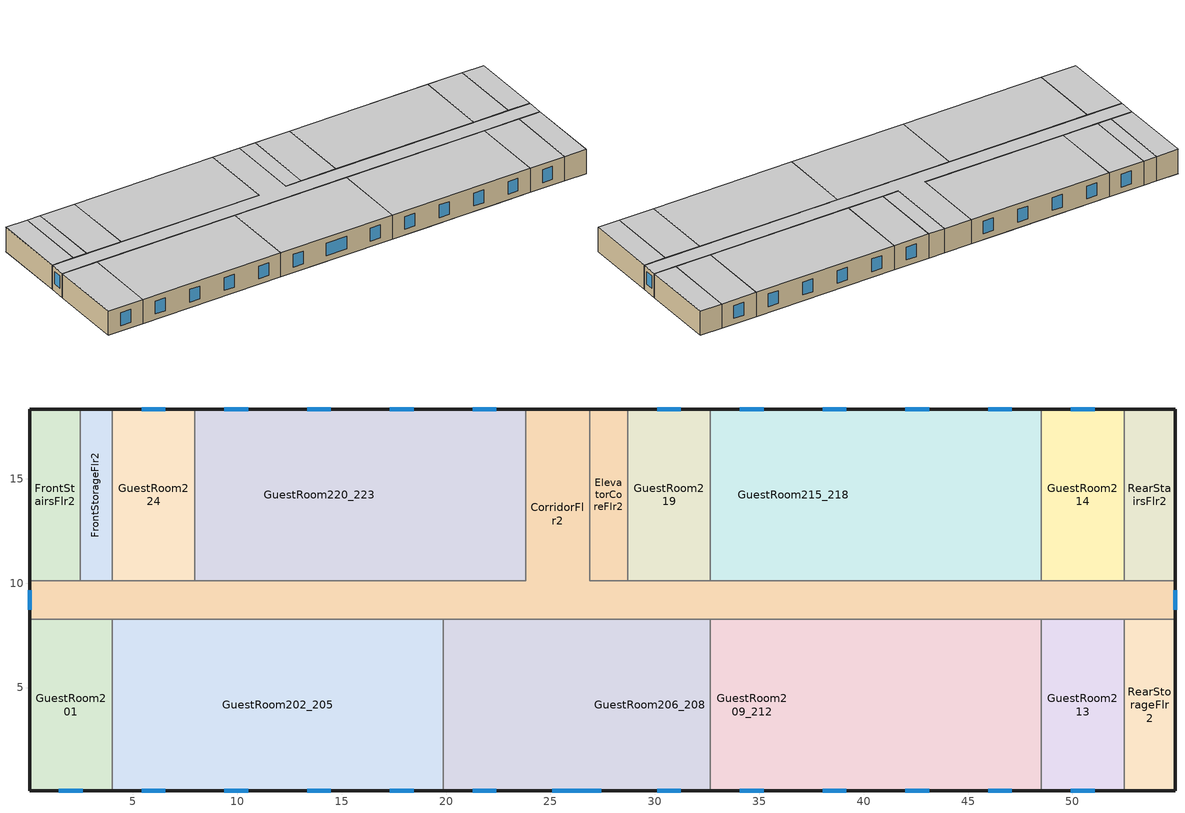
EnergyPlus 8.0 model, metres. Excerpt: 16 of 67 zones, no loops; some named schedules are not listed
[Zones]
RearStairsFlr2
 floor to RearStairsFlr1 (int_slab_floor): 54.91,10.11 52.47,10.11 52.47,18.34 54.91,18.34 z3.35
 wall outside (res_ext_wall): 54.91,10.11 54.91,18.34 52.47,18.34 z3.35:6.1
 wall to GuestRoom214 (int_wall): 52.47,18.34 52.47,10.11 z3.35:6.1
 wall to CorridorFlr2 (int_wall): 52.47,10.11 54.91,10.11 z3.35:6.1
 ceiling to RearStairsFlr3 (int_slab_ceiling): 52.47,10.11 54.91,10.11 54.91,18.34 52.47,18.34 z6.1
CorridorFlr2
 floor to CorridorFlr1 (int_slab_floor): 54.91,8.28 0.05,8.28 0.05,10.11 23.82,10.11 23.82,18.34 26.87,18.34 26.87,10.11 54.91,10.11 z3.35
 wall outside (res_ext_wall): 54.91,8.28 54.91,10.11 / 26.87,18.34 23.82,18.34 / 0.05,10.11 0.05,8.28 z3.35:6.1
 wall to GuestRoom214 (int_wall): 52.47,10.11 48.51,10.11 z3.35:6.1
 wall to GuestRoom215_218 (int_wall): 48.51,10.11 32.66,10.11 z3.35:6.1
 wall to GuestRoom219 (int_wall): 32.66,10.11 28.7,10.11 z3.35:6.1
 wall to ElevatorCoreFlr2 (int_wall): 28.7,10.11 26.87,10.11 26.87,18.34 z3.35:6.1
 wall to GuestRoom220_223 (int_wall): 23.82,18.34 23.82,10.11 7.97,10.11 z3.35:6.1
 wall to GuestRoom224 (int_wall): 7.97,10.11 4.01,10.11 z3.35:6.1
 wall to FrontStorageFlr2 (int_wall): 4.01,10.11 2.49,10.11 z3.35:6.1
 wall to FrontStairsFlr2 (int_wall): 2.49,10.11 0.05,10.11 z3.35:6.1
 wall to GuestRoom201 (int_wall): 0.05,8.28 4.01,8.28 z3.35:6.1
 wall to GuestRoom202_205 (int_wall): 4.01,8.28 19.86,8.28 z3.35:6.1
 wall to GuestRoom206_208 (int_wall): 19.86,8.28 32.66,8.28 z3.35:6.1
 wall to GuestRoom209_212 (int_wall): 32.66,8.28 48.51,8.28 z3.35:6.1
 wall to GuestRoom213 (int_wall): 48.51,8.28 52.47,8.28 z3.35:6.1
 wall to RearStorageFlr2 (int_wall): 52.47,8.28 54.91,8.28 z3.35:6.1
 window (Window_U_0.47_SHGC_0.40): 54.91,8.73 54.91,9.66 / 0.05,9.66 0.05,8.73 z4.19:5.61
 ceiling to CorridorFlr3 (int_slab_ceiling): 0.05,8.28 54.91,8.28 54.91,10.11 26.87,10.11 26.87,18.34 23.82,18.34 23.82,10.11 0.05,10.11 z6.1
GuestRoom206_208
 floor to CorridorFlr1 (int_slab_floor): 26.87,0.05 23.82,0.05 23.82,8.28 26.87,8.28 z3.35
 floor to RestroomFlr1 (int_slab_floor): 23.82,0.05 19.86,0.05 19.86,8.28 23.82,8.28 z3.35
 floor to MeetingRoomFlr1 (int_slab_floor): 32.66,0.05 26.87,0.05 26.87,8.28 32.66,8.28 z3.35
 wall outside (res_ext_wall): 19.86,0.05 32.66,0.05 z3.35:6.1
 wall to GuestRoom202_205 (int_wall): 19.86,8.28 19.86,0.05 z3.35:6.1
 wall to GuestRoom209_212 (int_wall): 32.66,0.05 32.66,8.28 z3.35:6.1
 window (Window_U_0.47_SHGC_0.40): 21.27,0.05 22.41,0.05 / 25.08,0.05 27.44,0.05 / 30.11,0.05 31.25,0.05 z4:5.45
 ceiling to GuestRoom306_308 (int_slab_ceiling): 19.86,0.05 32.66,0.05 32.66,8.28 19.86,8.28 z6.1
RearStorageFlr2
 floor to RearStorageFlr1 (int_slab_floor): 54.91,0.05 52.47,0.05 52.47,8.28 54.91,8.28 z3.35
 wall outside (res_ext_wall): 52.47,0.05 54.91,0.05 54.91,8.28 z3.35:6.1
 wall to GuestRoom213 (int_wall): 52.47,8.28 52.47,0.05 z3.35:6.1
 ceiling to RearStorageFlr3 (int_slab_ceiling): 52.47,0.05 54.91,0.05 54.91,8.28 52.47,8.28 z6.1
GuestRoom201
 floor to FrontLoungeFlr1 (int_slab_floor): 4.01,0.05 0.05,0.05 0.05,8.28 4.01,8.28 z3.35
 wall outside (res_ext_wall): 0.05,8.28 0.05,0.05 4.01,0.05 z3.35:6.1
 wall to GuestRoom202_205 (int_wall): 4.01,0.05 4.01,8.28 z3.35:6.1
 window (Window_U_0.47_SHGC_0.40): 1.46,0.05 2.6,0.05 z4:5.45
 ceiling to GuestRoom301 (int_slab_ceiling): 0.05,0.05 4.01,0.05 4.01,8.28 0.05,8.28 z6.1
GuestRoom202_205
 floor to FrontLoungeFlr1 (int_slab_floor): 19.86,0.05 4.01,0.05 4.01,8.28 19.86,8.28 z3.35
 wall outside (res_ext_wall): 4.01,0.05 19.86,0.05 z3.35:6.1
 window (Window_U_0.47_SHGC_0.40): 5.42,0.05 6.56,0.05 / 9.39,0.05 10.52,0.05 / 13.35,0.05 14.49,0.05 / 17.31,0.05 18.45,0.05 z4:5.45
 ceiling to GuestRoom302_305 (int_slab_ceiling): 4.01,0.05 19.86,0.05 19.86,8.28 4.01,8.28 z6.1
GuestRoom209_212
 floor to MeetingRoomFlr1 (int_slab_floor): 36.62,0.05 32.66,0.05 32.66,8.28 36.62,8.28 z3.35
 floor to MechanicalRoomFlr1 (int_slab_floor): 40.59,0.05 36.62,0.05 36.62,8.28 40.59,8.28 z3.35
 floor to GuestRoom101 (int_slab_floor): 44.55,0.05 40.59,0.05 40.59,8.28 44.55,8.28 z3.35
 floor to GuestRoom102 (int_slab_floor): 48.51,0.05 44.55,0.05 44.55,8.28 48.51,8.28 z3.35
 wall outside (res_ext_wall): 32.66,0.05 48.51,0.05 z3.35:6.1
 wall to GuestRoom213 (int_wall): 48.51,0.05 48.51,8.28 z3.35:6.1
 window (Window_U_0.47_SHGC_0.40): 34.07,0.05 35.21,0.05 / 38.04,0.05 39.18,0.05 / 42,0.05 43.14,0.05 / 45.96,0.05 47.1,0.05 z4:5.45
 ceiling to GuestRoom309_312 (int_slab_ceiling): 32.66,0.05 48.51,0.05 48.51,8.28 32.66,8.28 z6.1
GuestRoom213
 floor to GuestRoom103 (int_slab_floor): 52.47,0.05 48.51,0.05 48.51,8.28 52.47,8.28 z3.35
 wall outside (res_ext_wall): 48.51,0.05 52.47,0.05 z3.35:6.1
 window (Window_U_0.47_SHGC_0.40): 49.92,0.05 51.06,0.05 z4:5.45
 ceiling to GuestRoom313 (int_slab_ceiling): 48.51,0.05 52.47,0.05 52.47,8.28 48.51,8.28 z6.1
GuestRoom214
 floor to GuestRoom104 (int_slab_floor): 52.47,10.11 48.51,10.11 48.51,18.34 52.47,18.34 z3.35
 wall outside (res_ext_wall): 52.47,18.34 48.51,18.34 z3.35:6.1
 wall to GuestRoom215_218 (int_wall): 48.51,18.34 48.51,10.11 z3.35:6.1
 window (Window_U_0.47_SHGC_0.40): 51.06,18.34 49.92,18.34 z4:5.45
 ceiling to GuestRoom314 (int_slab_ceiling): 48.51,10.11 52.47,10.11 52.47,18.34 48.51,18.34 z6.1
GuestRoom215_218
 floor to GuestRoom105 (int_slab_floor): 48.51,10.11 44.55,10.11 44.55,18.34 48.51,18.34 z3.35
 floor to EmployeeLoungeFlr1 (int_slab_floor): 44.55,10.11 40.59,10.11 40.59,18.34 44.55,18.34 z3.35
 floor to LaundryRoomFlr1 (int_slab_floor): 40.59,10.11 32.66,10.11 32.66,18.34 40.59,18.34 z3.35
 wall outside (res_ext_wall): 48.51,18.34 32.66,18.34 z3.35:6.1
 wall to GuestRoom219 (int_wall): 32.66,18.34 32.66,10.11 z3.35:6.1
 window (Window_U_0.47_SHGC_0.40): 47.1,18.34 45.96,18.34 / 43.14,18.34 42,18.34 / 39.18,18.34 38.04,18.34 / 35.21,18.34 34.07,18.34 z4:5.45
 ceiling to GuestRoom315_318 (int_slab_ceiling): 32.66,10.11 48.51,10.11 48.51,18.34 32.66,18.34 z6.1
GuestRoom219
 floor to LaundryRoomFlr1 (int_slab_floor): 32.66,10.11 28.7,10.11 28.7,18.34 32.66,18.34 z3.35
 wall outside (res_ext_wall): 32.66,18.34 28.7,18.34 z3.35:6.1
 wall to ElevatorCoreFlr2 (int_wall): 28.7,18.34 28.7,10.11 z3.35:6.1
 window (Window_U_0.47_SHGC_0.40): 31.25,18.34 30.11,18.34 z4:5.45
 ceiling to GuestRoom319 (int_slab_ceiling): 28.7,10.11 32.66,10.11 32.66,18.34 28.7,18.34 z6.1
ElevatorCoreFlr2
 floor to ElevatorCoreFlr1 (int_slab_floor): 28.7,10.11 26.87,10.11 26.87,18.34 28.7,18.34 z3.35
 wall outside (res_ext_wall): 28.7,18.34 26.87,18.34 z3.35:6.1
 ceiling to ElevatorCoreFlr3 (int_slab_ceiling): 26.87,10.11 28.7,10.11 28.7,18.34 26.87,18.34 z6.1
GuestRoom220_223
 floor to ExerciseCenterFlr1 (int_slab_floor): 23.82,10.11 19.86,10.11 19.86,18.34 23.82,18.34 z3.35
 floor to FrontOfficeFlr1 (int_slab_floor): 19.86,10.11 7.97,10.11 7.97,18.34 19.86,18.34 z3.35
 wall outside (res_ext_wall): 23.82,18.34 7.97,18.34 z3.35:6.1
 wall to GuestRoom224 (int_wall): 7.97,18.34 7.97,10.11 z3.35:6.1
 window (Window_U_0.47_SHGC_0.40): 22.41,18.34 21.27,18.34 / 18.45,18.34 17.31,18.34 / 14.49,18.34 13.35,18.34 / 10.52,18.34 9.39,18.34 z4:5.45
 ceiling to GuestRoom320_323 (int_slab_ceiling): 7.97,10.11 23.82,10.11 23.82,18.34 7.97,18.34 z6.1
GuestRoom224
 floor to FrontOfficeFlr1 (int_slab_floor): 7.97,10.11 4.01,10.11 4.01,18.34 7.97,18.34 z3.35
 wall outside (res_ext_wall): 7.97,18.34 4.01,18.34 z3.35:6.1
 wall to FrontStorageFlr2 (int_wall): 4.01,18.34 4.01,10.11 z3.35:6.1
 window (Window_U_0.47_SHGC_0.40): 6.56,18.34 5.42,18.34 z4:5.45
 ceiling to GuestRoom324 (int_slab_ceiling): 4.01,10.11 7.97,10.11 7.97,18.34 4.01,18.34 z6.1
FrontStairsFlr2
 floor to FrontStairsFlr1 (int_slab_floor): 2.49,10.11 0.05,10.11 0.05,18.34 2.49,18.34 z3.35
 wall outside (res_ext_wall): 2.49,18.34 0.05,18.34 0.05,10.11 z3.35:6.1
 wall to FrontStorageFlr2 (int_wall): 2.49,10.11 2.49,18.34 z3.35:6.1
 ceiling to FrontStairsFlr3 (int_slab_ceiling): 0.05,10.11 2.49,10.11 2.49,18.34 0.05,18.34 z6.1
FrontStorageFlr2
 floor to FrontStorageFlr1 (int_slab_floor): 4.01,10.11 2.49,10.11 2.49,18.34 4.01,18.34 z3.35
 wall outside (res_ext_wall): 4.01,18.34 2.49,18.34 z3.35:6.1
 ceiling to FrontStorageFlr3 (int_slab_ceiling): 2.49,10.11 4.01,10.11 4.01,18.34 2.49,18.34 z6.1
[Building]
Small Hotel: North Axis {deg}=180; Terrain=Suburbs; Loads Convergence Tolerance Value=0.04; Temperature Convergence Tolerance Value {deltaC}=0.4; Solar Distribution=FullExterior; Maximum Number of Warmup Days=25; Minimum Number of Warmup Days=6
[Site:Location]
Site:Location=Burlington International Ap_VT_USA Design_Conditions; Latitude {N+ S-}=44.47; Longitude {W- E+}=-73.15; Time Zone Relative to GMT {GMT+/-}=-5; Elevation {m}=101
[SizingPeriod:DesignDay] Day of Month=21; Dry-Bulb Temperature Range Modifier Type=DefaultMultipliers; Humidity Condition Type=Wetbulb; Barometric Pressure {Pa}=100118; Rain {Yes/No}=No; Snow on ground {Yes/No}=No; Daylight Savings Time Indicator=No
Name | Month | Day Type | Maximum Dry-Bulb Temperature {C} | Daily Dry-Bulb Temperature Range {C} | Wetbulb at Maximum Dry-Bulb {C} | Wind Speed {m/s} design conditions vs. traditional 6.71 m/s (15 mph) | Wind Direction {Degrees; N=0, S=180} | Solar Model Indicator | Clearness {0.0 to 1.1} | Wind Speed {m/s} design conditions vs. traditional 3.35 m/s (7mph) | ASHRAE Clear Sky Optical Depth for Beam Irradiance (taub) | ASHRAE Clear Sky Optical Depth for Diffuse Irradiance (taud)
Burlington International Ap Ann Htg 99.6% Condns DB | 1 | WinterDesignDay | -22.4 | 0 | -22.4 | 3 | 60 | ASHRAEClearSky | 0
Burlington International Ap Ann Clg .4% Condns DB=>MWB | 7 | SummerDesignDay | 31.3 | 10.7 | 21.7 |  | 170 | ASHRAETau |  | 4.5 | 0.459 | 2.002
[Site:GroundTemperature:BuildingSurface]
20.17, 20.09, 20.09, 20.2, 20.37, 20.49, 20.61, 20.67, 20.65, 20.59, 20.47, 20.31
[Site:WaterMainsTemperature]
Calculation Method=Correlation; Annual Average Outdoor Air Temperature {C}=7.21; Maximum Difference In Monthly Average Outdoor Air Temperatures {deltaC}=28.77
[Material]
Name | Roughness | Thickness {m} | Conductivity {W/m-K} | Density {kg/m3} | Specific Heat {J/kg-K} | Thermal Absorptance | Solar Absorptance | Visible Absorptance | Absorptance:Thermal | Absorptance:Solar | Absorptance:Visible
F07 25mm stucco | Smooth | 0.0254 | 0.72 | 1856 | 840 | 0.9 | 0.7 | 0.7
G01 13mm gypsum board | Smooth | 0.0127 | 0.16 | 800 | 1090 |  |  |  | 0.9 | 0.7 | 0.5
G01 16mm gypsum board | MediumSmooth | 0.0159 | 0.16 | 800 | 1090
100mm Normalweight concrete floor | MediumRough | 0.1016 | 2.31 | 2322 | 832
[Material:NoMass]
CP02 CARPET PAD: VeryRough, 0.21648, 0.9, 0.7, 0.8
Res_Exterior_Wall_Insulation: MediumSmooth, 3.21036, 0.9, 0.7, 0.7
[Construction]
int_wall: G01 13mm gypsum board, G01 13mm gypsum board
int_slab_floor: 100mm Normalweight concrete floor, CP02 CARPET PAD
int_slab_ceiling: CP02 CARPET PAD, 100mm Normalweight concrete floor
res_ext_wall: F07 25mm stucco, G01 16mm gypsum board, Res_Exterior_Wall_Insulation, G01 16mm gypsum board
Window_U_0.47_SHGC_0.40: Glass_2052_LayerAvg, Gap_1_W_0_0043, Glass_2010F_LayerAvg
[WindowMaterial:Glazing] Optical Data Type=SpectralAverage; IR Transmittance=0; Back Emissivity=0.84; Conductivity=1
Name | Layer name : 86SGP-G.CIG | Thickness | Solar Transmittance | Solar Front Reflectance | Solar Back Reflectance | Visible Transmittance | Visible Front Reflectance | Visible Back reflectance | Front Emissivity | Layer name : LoE272-2.CIG
 | Glass_2052_LayerAvg | 0.00837 | 0.507767 | 0.054228 | 0.0544931 | 0.586833 | 0.05805 | 0.058397 | 0.84
 |  | 0.00221 | 0.434294 | 0.418375 | 0.341065 | 0.797579 | 0.043577 | 0.056031 | 0.042274 | Glass_2010F_LayerAvg
[WindowMaterial:Gas]
gap name - Air=Gap_1_W_0_0043; type=Air; thickness=0.0043
[Zone] Type=1; Multiplier=1
RearStairsFlr2; CorridorFlr2; RearStorageFlr2; GuestRoom201; GuestRoom202_205; GuestRoom206_208; GuestRoom209_212; GuestRoom213; GuestRoom214; GuestRoom215_218; ElevatorCoreFlr2; GuestRoom219; GuestRoom220_223; GuestRoom224; FrontStorageFlr2; FrontStairsFlr2
[People] Number of People Calculation Method=People; Fraction Radiant=0.3; Sensible Heat Fraction=autocalculate; Activity Level Schedule=Activity_Sch; Mean Radiant Temperature Calculation Type=ZoneAveraged
Name | Zone or ZoneList | Number of People Schedule | Number of People
CorridorFlr2_People | CorridorFlr2 | AlwaysOff | 0
ElevatorCoreFlr2_People | ElevatorCoreFlr2 | AlwaysOff | 0
FrontStairsFlr2_People | FrontStairsFlr2 | AlwaysOff | 0
FrontStorageFlr2_People | FrontStorageFlr2 | AlwaysOff | 0
GuestRoom201_People | GuestRoom201 | AlwaysOff | 1.5
GuestRoom202_205_People | GuestRoom202_205 | GuestRoom_Occ_Sch | 6
GuestRoom206_208_People | GuestRoom206_208 | GuestRoom_Occ_Sch | 4.5
GuestRoom209_212_People | GuestRoom209_212 | GuestRoom_Occ_Sch | 6
GuestRoom213_People | GuestRoom213 | GuestRoom_Occ_Sch | 1.5
GuestRoom214_People | GuestRoom214 | GuestRoom_Occ_Sch | 1.5
GuestRoom215_218_People | GuestRoom215_218 | AlwaysOff | 6
GuestRoom219_People | GuestRoom219 | GuestRoom_Occ_Sch | 1.5
GuestRoom220_223_People | GuestRoom220_223 | GuestRoom_Occ_Sch | 6
GuestRoom224_People | GuestRoom224 | GuestRoom_Occ_Sch | 1.5
RearStairsFlr2_People | RearStairsFlr2 | AlwaysOff | 0
RearStorageFlr2_People | RearStorageFlr2 | AlwaysOff | 0
[Lights] Design Level Calculation Method=Watts/Area; Lighting Level {W}=0; Return Air Fraction=0; Fraction Radiant=0.7; Fraction Visible=0.2; Fraction Replaceable=1
Name | Zone or ZoneList | Schedule | Watts per Zone Floor Area {W/m2}
CorridorFlr2_Lights | CorridorFlr2 | BLDG_LIGHT_CORRIDOR_SCH | 8.52502
ElevatorCoreFlr2_Lights | ElevatorCoreFlr2 | AlwaysOff | 0
FrontStairsFlr2_Lights | FrontStairsFlr2 | BLDG_LIGHT_STAIR_SCH | 7.4271
FrontStorageFlr2_Lights | FrontStorageFlr2 | BLDG_LIGHT_STORAGE_SCH | 6.78126
GuestRoom201_Lights | GuestRoom201 | AlwaysOff | 9.79516
GuestRoom202_205_Lights | GuestRoom202_205 | BLDG_LIGHT_GUESTROOM_SCH | 9.79516
GuestRoom206_208_Lights | GuestRoom206_208 | BLDG_LIGHT_GUESTROOM_SCH | 9.79516
GuestRoom209_212_Lights | GuestRoom209_212 | BLDG_LIGHT_GUESTROOM_SCH | 9.79516
GuestRoom213_Lights | GuestRoom213 | BLDG_LIGHT_GUESTROOM_SCH | 9.79516
GuestRoom214_Lights | GuestRoom214 | BLDG_LIGHT_GUESTROOM_SCH | 9.79516
GuestRoom215_218_Lights | GuestRoom215_218 | AlwaysOff | 9.79516
GuestRoom219_Lights | GuestRoom219 | BLDG_LIGHT_GUESTROOM_SCH | 9.79516
GuestRoom220_223_Lights | GuestRoom220_223 | BLDG_LIGHT_GUESTROOM_SCH | 9.79516
GuestRoom224_Lights | GuestRoom224 | BLDG_LIGHT_GUESTROOM_SCH | 9.79516
RearStairsFlr2_Lights | RearStairsFlr2 | BLDG_LIGHT_STAIR_SCH | 7.4271
RearStorageFlr2_Lights | RearStorageFlr2 | BLDG_LIGHT_STORAGE_SCH | 6.78126
[ElectricEquipment] Fraction Latent=0; Fraction Radiant=0.5; Fraction Lost=0
Name | Zone or ZoneList | Schedule | Design Level Calculation Method | Design Level {W} | Watts per Zone Floor Area {W/m2}
CorridorFlr2_PlugLoad | CorridorFlr2 | AlwaysOff | EquipmentLevel | 0
ElevatorCoreFlr2_PlugLoad | ElevatorCoreFlr2 | AlwaysOff | EquipmentLevel | 0
FrontStairsFlr2_PlugLoad | FrontStairsFlr2 | AlwaysOff | EquipmentLevel | 0
FrontStorageFlr2_PlugLoad | FrontStorageFlr2 | AlwaysOff | EquipmentLevel | 0
GuestRoom201_PlugLoad | GuestRoom201 | AlwaysOff | Watts/Area |  | 11.8935
GuestRoom202_205_PlugLoad | GuestRoom202_205 | Guestroom_Eqp_Sch_Adva | Watts/Area |  | 11.8935
GuestRoom206_208_PlugLoad | GuestRoom206_208 | Guestroom_Eqp_Sch_Adva | Watts/Area |  | 11.8935
GuestRoom209_212_PlugLoad | GuestRoom209_212 | Guestroom_Eqp_Sch_Adva | Watts/Area |  | 11.8935
GuestRoom213_PlugLoad | GuestRoom213 | Guestroom_Eqp_Sch_Adva | Watts/Area |  | 11.8935
GuestRoom214_PlugLoad | GuestRoom214 | Guestroom_Eqp_Sch_Adva | Watts/Area |  | 11.8935
GuestRoom215_218_PlugLoad | GuestRoom215_218 | AlwaysOff | Watts/Area |  | 11.8935
GuestRoom219_PlugLoad | GuestRoom219 | Guestroom_Eqp_Sch_Adva | Watts/Area |  | 11.8935
GuestRoom220_223_PlugLoad | GuestRoom220_223 | Guestroom_Eqp_Sch_Adva | Watts/Area |  | 11.8935
GuestRoom224_PlugLoad | GuestRoom224 | Guestroom_Eqp_Sch_Adva | Watts/Area |  | 11.8935
RearStairsFlr2_PlugLoad | RearStairsFlr2 | AlwaysOff | EquipmentLevel | 0
RearStorageFlr2_PlugLoad | RearStorageFlr2 | AlwaysOff | EquipmentLevel | 0
[ZoneInfiltration:DesignFlowRate] Design Flow Rate Calculation Method=Flow/ExteriorArea; Design Flow Rate {m3/s}=0; Flow per Exterior Surface Area {m3/s-m2}=0.00056896; Constant Term Coefficient=0; Temperature Term Coefficient=0; Velocity Term Coefficient=0.224; Velocity Squared Term Coefficient=0
Name | Zone or ZoneList | Schedule
CorridorFlr2_Infiltration | CorridorFlr2 | AlwaysOn
ElevatorCoreFlr2_Infiltration | ElevatorCoreFlr2 | AlwaysOn
FrontStairsFlr2_Infiltration | FrontStairsFlr2 | AlwaysOn
FrontStorageFlr2_Infiltration | FrontStorageFlr2 | AlwaysOn
GuestRoom201_Infiltration | GuestRoom201 | GuestRoom_Infil_Sch
GuestRoom202_205_Infiltration | GuestRoom202_205 | GuestRoom_Infil_Sch
GuestRoom206_208_Infiltration | GuestRoom206_208 | GuestRoom_Infil_Sch
GuestRoom209_212_Infiltration | GuestRoom209_212 | GuestRoom_Infil_Sch
GuestRoom213_Infiltration | GuestRoom213 | GuestRoom_Infil_Sch
GuestRoom214_Infiltration | GuestRoom214 | GuestRoom_Infil_Sch
GuestRoom215_218_Infiltration | GuestRoom215_218 | GuestRoom_Infil_Sch
GuestRoom219_Infiltration | GuestRoom219 | GuestRoom_Infil_Sch
GuestRoom220_223_Infiltration | GuestRoom220_223 | GuestRoom_Infil_Sch
GuestRoom224_Infiltration | GuestRoom224 | GuestRoom_Infil_Sch
RearStairsFlr2_Infiltration | RearStairsFlr2 | AlwaysOn
RearStorageFlr2_Infiltration | RearStorageFlr2 | AlwaysOn
[Exterior:Lights]
Exterior_Lights: Schedule=Exterior_Lgt_ALWAYS_ON; Design Level {W}    !- De=4188; Control Option=AstronomicalClock
[Sizing:Zone] Zone Cooling Design Supply Air Temperature Input Method=SupplyAirTemperature; Zone Cooling Design Supply Air Temperature {C}=14; Zone Heating Design Supply Air Temperature Input Method=SupplyAirTemperature; Zone Heating Design Supply Air Temperature {C}=50; Zone Cooling Design Supply Air Humidity Ratio {kg-H2O/kg-air}=0.008; Zone Heating Design Supply Air Humidity Ratio {kg-H2O/kg-air}=0.008; Cooling Design Air Flow Method=DesignDay; Cooling Design Air Flow Rate {m3/s}=0; Cooling Minimum Air Flow Fraction=0; Heating Design Air Flow Method=DesignDay; Heating Design Air Flow Rate {m3/s}=0; Heating Maximum Air Flow Fraction=0
Name | Design Specification Outdoor Air Object
RearStairsFlr2 | SZ DSOA RearStairsFlr2
CorridorFlr2 | SZ DSOA CorridorFlr2
GuestRoom201 | SZ DSOA GuestRoom201
GuestRoom202_205 | SZ DSOA GuestRoom202_205
GuestRoom206_208 | SZ DSOA GuestRoom206_208
GuestRoom209_212 | SZ DSOA GuestRoom209_212
GuestRoom213 | SZ DSOA GuestRoom213
GuestRoom214 | SZ DSOA GuestRoom214
GuestRoom215_218 | SZ DSOA GuestRoom215_218
GuestRoom219 | SZ DSOA GuestRoom219
GuestRoom220_223 | SZ DSOA GuestRoom220_223
GuestRoom224 | SZ DSOA GuestRoom224
FrontStairsFlr2 | SZ DSOA FrontStairsFlr2
[ZoneControl:Thermostat] Control Type Schedule=COMPACT HVAC-ALWAYS 4
Name | Zone or ZoneList | Control 1
201 Thermostat | GuestRoom201 | VacGuestRoom Thermostat Dual SP Control
202_205 Thermostat | GuestRoom202_205 | N Adva OccGuestRoom Thermostat Dual SP Control
206_208 Thermostat | GuestRoom206_208 | N Adva OccGuestRoom Thermostat Dual SP Control
209_212 Thermostat | GuestRoom209_212 | N Adva OccGuestRoom Thermostat Dual SP Control
213 Thermostat | GuestRoom213 | N Adva OccGuestRoom Thermostat Dual SP Control
214 Thermostat | GuestRoom214 | S Adva OccGuestRoom Thermostat Dual SP Control
215_218 Thermostat | GuestRoom215_218 | VacGuestRoom Thermostat Dual SP Control
219 Thermostat | GuestRoom219 | S Adva OccGuestRoom Thermostat Dual SP Control
[ZoneVentilation:WindandStackOpenArea] Opening Area {m2}=0.0021; Opening Area Fraction Schedule=Sliding_Doors_Ventilation_Availability_SCH; Opening Effectiveness=autocalculate; Height Difference {m}=5.7909; Discharge Coefficient for Opening=autocalculate; Minimum Indoor Temperature {C}=18.89; Maximum Indoor Temperature {C}=25.56; Delta Temperature {deltaC}=-100; Minimum Outdoor Temperature {C}=15.56; Maximum Outdoor Temperature {C}=26.67; Maximum Wind Speed {m/s}=40
Name | Zone | Effective Angle {deg}
GUESTROOM202_205 Sliding Door Ventilation | GUESTROOM202_205 | 0
GUESTROOM206_208 Sliding Door Ventilation | GUESTROOM206_208 | 0
GUESTROOM209_212 Sliding Door Ventilation | GUESTROOM209_212 | 0
GUESTROOM213 Sliding Door Ventilation | GUESTROOM213 | 0
GUESTROOM214 Sliding Door Ventilation | GUESTROOM214 | 180
GUESTROOM219 Sliding Door Ventilation | GUESTROOM219 | 180
GUESTROOM220_223 Sliding Door Ventilation | GUESTROOM220_223 | 180
GUESTROOM224 Sliding Door Ventilation | GUESTROOM224 | 180
